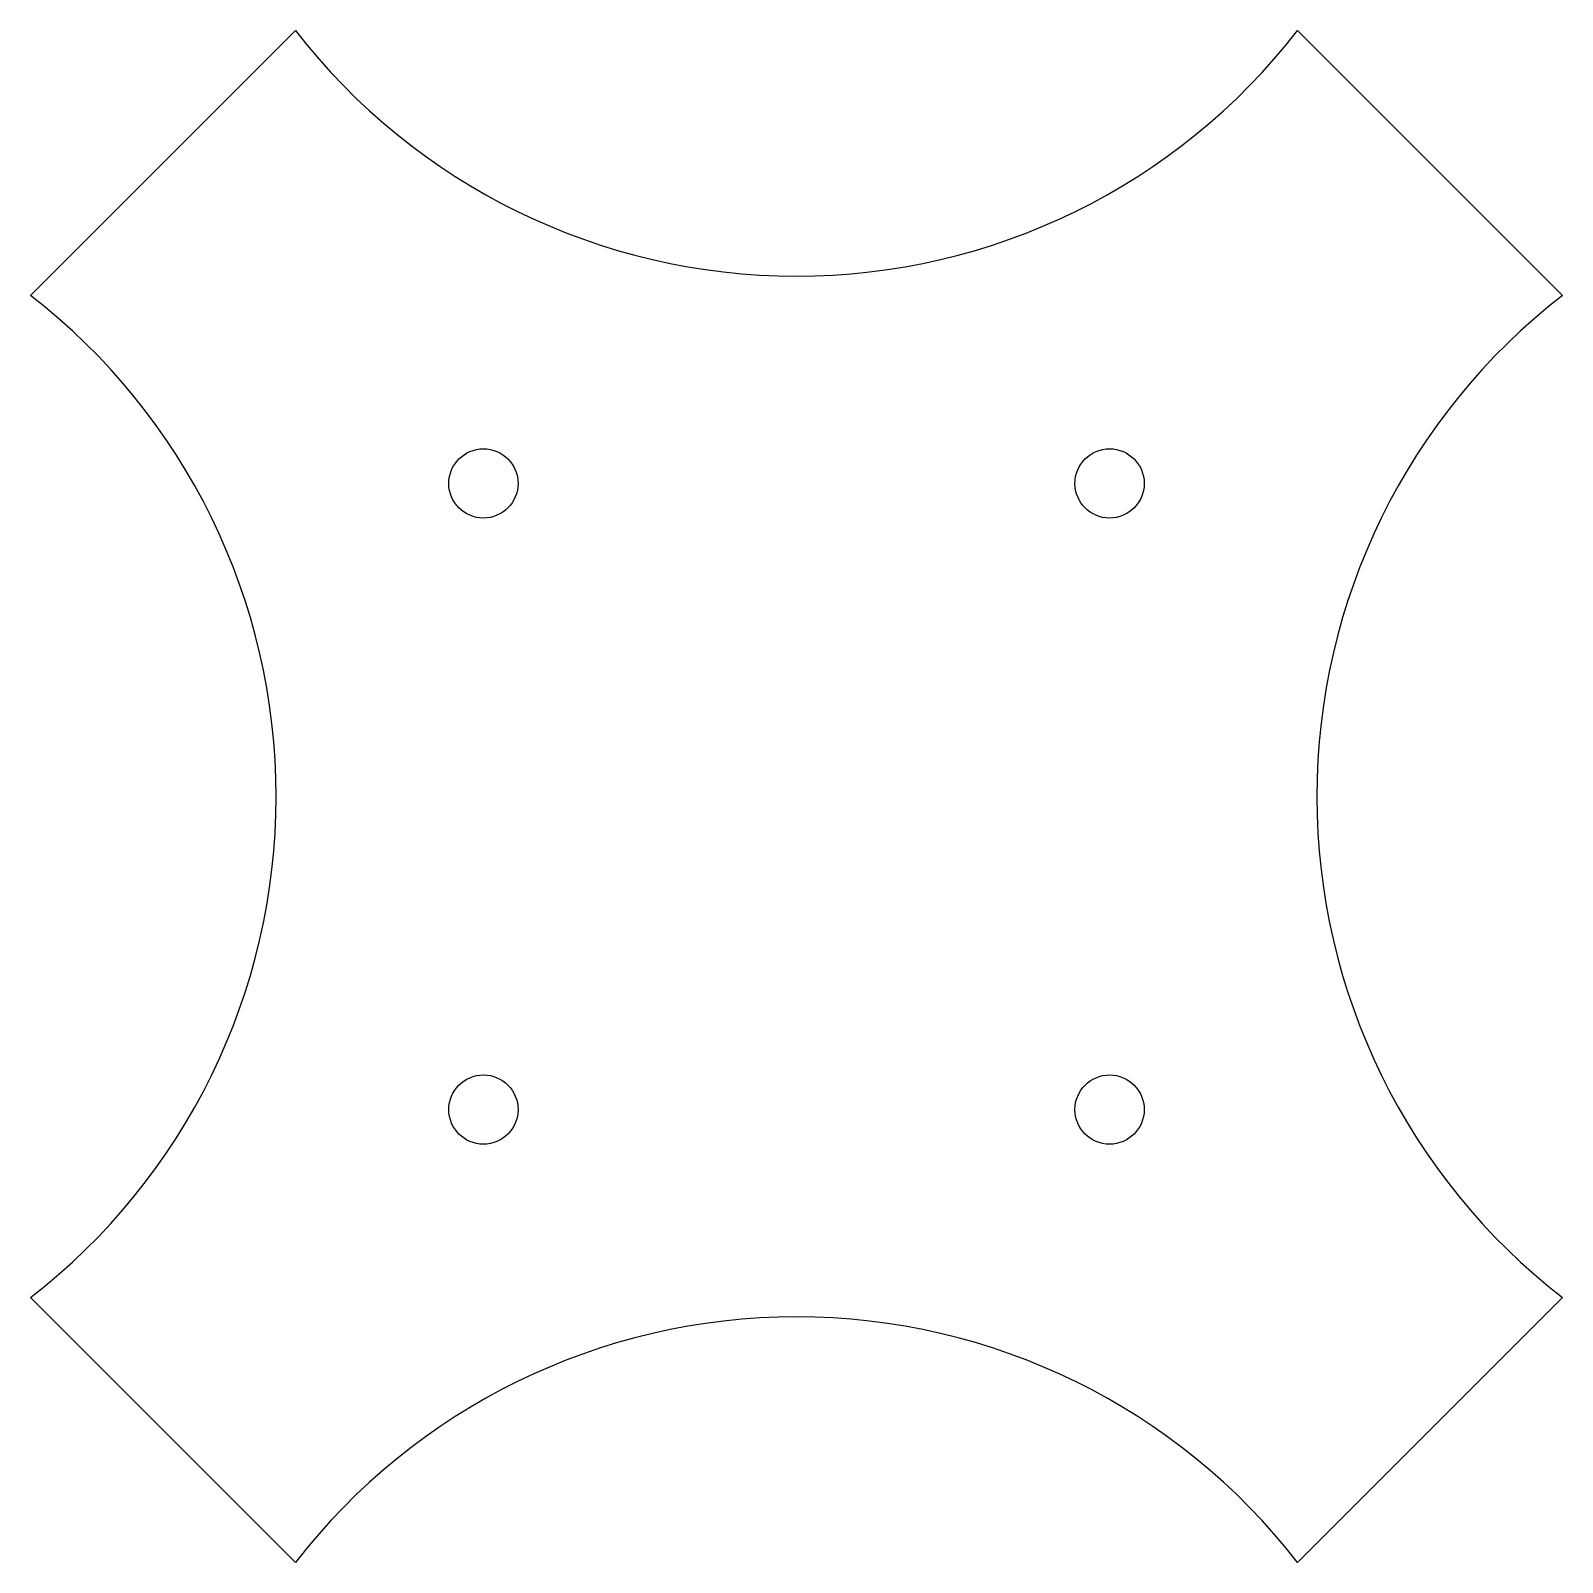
# Model space of a CAD drawing. Header units: millimetres. Extents: x 115.3 to 181.7, y 71.8 to 138.2.
import ezdxf

# ---------------------------------------------------------------- set-up
doc = ezdxf.new("R2010")
doc.units = ezdxf.units.MM
doc.header["$LTSCALE"] = 16.335
doc.layers.get('0').update_dxf_attribs({"linetype": 'CONTINUOUS'})

msp = doc.modelspace()

# ---------------------------------------------------------------- linework, layer by layer
at = {"color": 7, "linetype": 'CONTINUOUS'}
for p, q in [((126.8, 138.171), (115.329, 126.7)), ((170.2, 138.171), (181.671, 126.7)), ((115.329, 83.3), (126.8, 71.829)), ((181.671, 83.3), (170.2, 71.829))]:
    msp.add_line(p, q, dxfattribs=at)
for centre in [(134.94, 118.56), (162.06, 118.56), (134.94, 91.44), (162.06, 91.44)]:
    msp.add_circle(centre, 1.5, dxfattribs=at)
for centre, start, end in [((148.5, 155), 217.79602, 322.20398), ((98.5, 105), 307.79602, 52.20398), ((198.5, 105), 127.79602, 232.20398), ((148.5, 55), 37.79602, 142.20398)]:
    msp.add_arc(centre, 27.461, start, end, dxfattribs=at)

doc.saveas('drawing.dxf')
